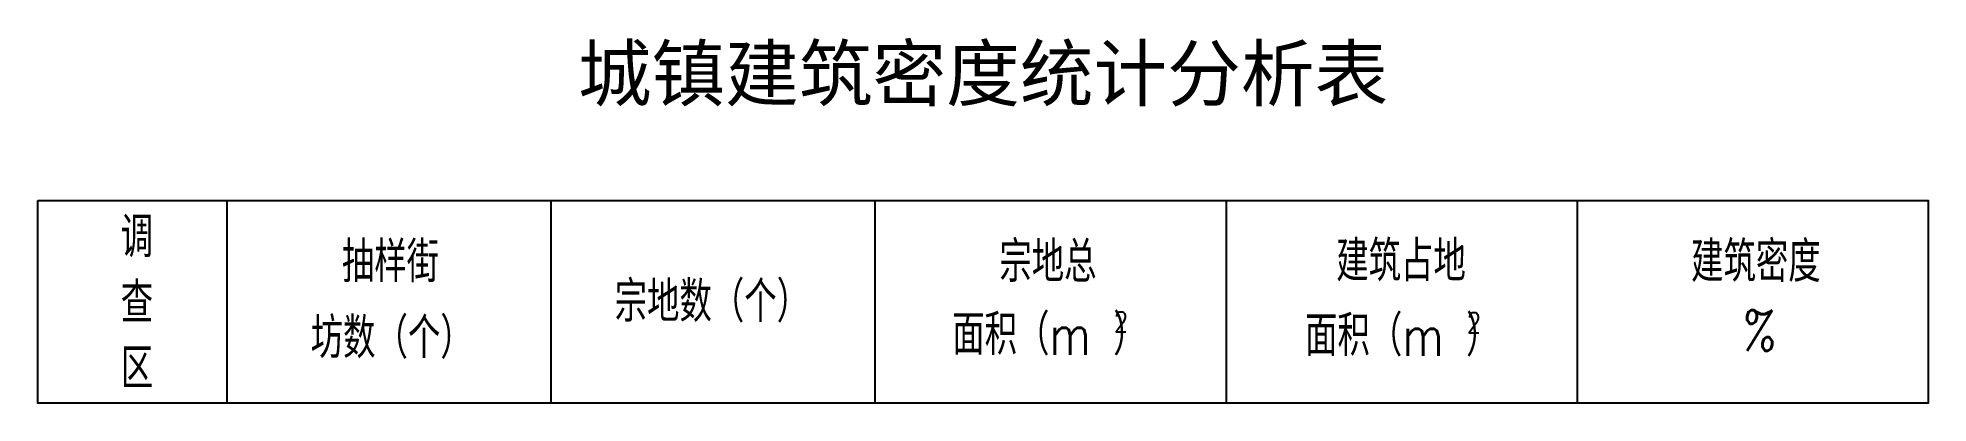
# Model space of a CAD drawing. Extents: x 0 to 140, y -15 to 12.
import ezdxf
from ezdxf.enums import TextEntityAlignment as Align

# ---------------------------------------------------------------- set-up
doc = ezdxf.new("R2010")
doc.units = 0
doc.header["$MEASUREMENT"] = 0
doc.layers.get('0').update_dxf_attribs({"linetype": 'CONTINUOUS'})
doc.styles.add('HZ', font='rs', dxfattribs={"width": 0.8, "bigfont": 'hztxt'})
doc.styles.add('TTST', font='SIMSUN.TTF', dxfattribs={"width": 0.8})

msp = doc.modelspace()

# ---------------------------------------------------------------- linework, layer by layer
at = {"linetype": 'CONTINUOUS'}
for p, q in [((14, 0), (14, -15)), ((38, 0), (38, -15)), ((62, 0), (62, -15)), ((88, 0), (88, -15)), ((114, 0), (114, -15))]:
    msp.add_line(p, q, dxfattribs=at)
at = {"linetype": 'CONTINUOUS', "flags": 128}
msp.add_lwpolyline([(0, 0), (140, 0), (140, -15), (0, -15)], close=True, dxfattribs=at)

# ---------------------------------------------------------------- texts
at = {"linetype": 'CONTINUOUS', "style": 'TTST'}
msp.add_text('城镇建筑密度统计分析表', height=4, dxfattribs=at).set_placement((70, 9.5), align=Align.MIDDLE)
at = {"linetype": 'CONTINUOUS', "style": 'HZ', "width": 0.8}
for s, p in [('调', (6.14, -4.2)), ('宗地总', (71.21, -6.04)), ('建筑占地', (96.16, -5.98)), ('建筑密度', (122.44, -6.03)), ('查', (6.14, -9.06)), ('坊数（个）', (20.21, -11.67)), ('面积（m ）', (67.72, -11.42)), ('面积（m ）', (93.85, -11.5)), ('%', (126.28, -11.12)), ('区', (6.14, -13.92))]:
    msp.add_text(s, height=3, dxfattribs=at).set_placement(p)
for s, height, p in [('抽样街', 3, (26.12, -4.38)), ('宗地数（个）', 3, (49.92, -7.33)), ('2', 1.5, (80.22, -8.98)), ('2', 1.5, (106.36, -9.05))]:
    msp.add_text(s, height=height, dxfattribs=at).set_placement(p, align=Align.MIDDLE)

doc.saveas('drawing.dxf')
